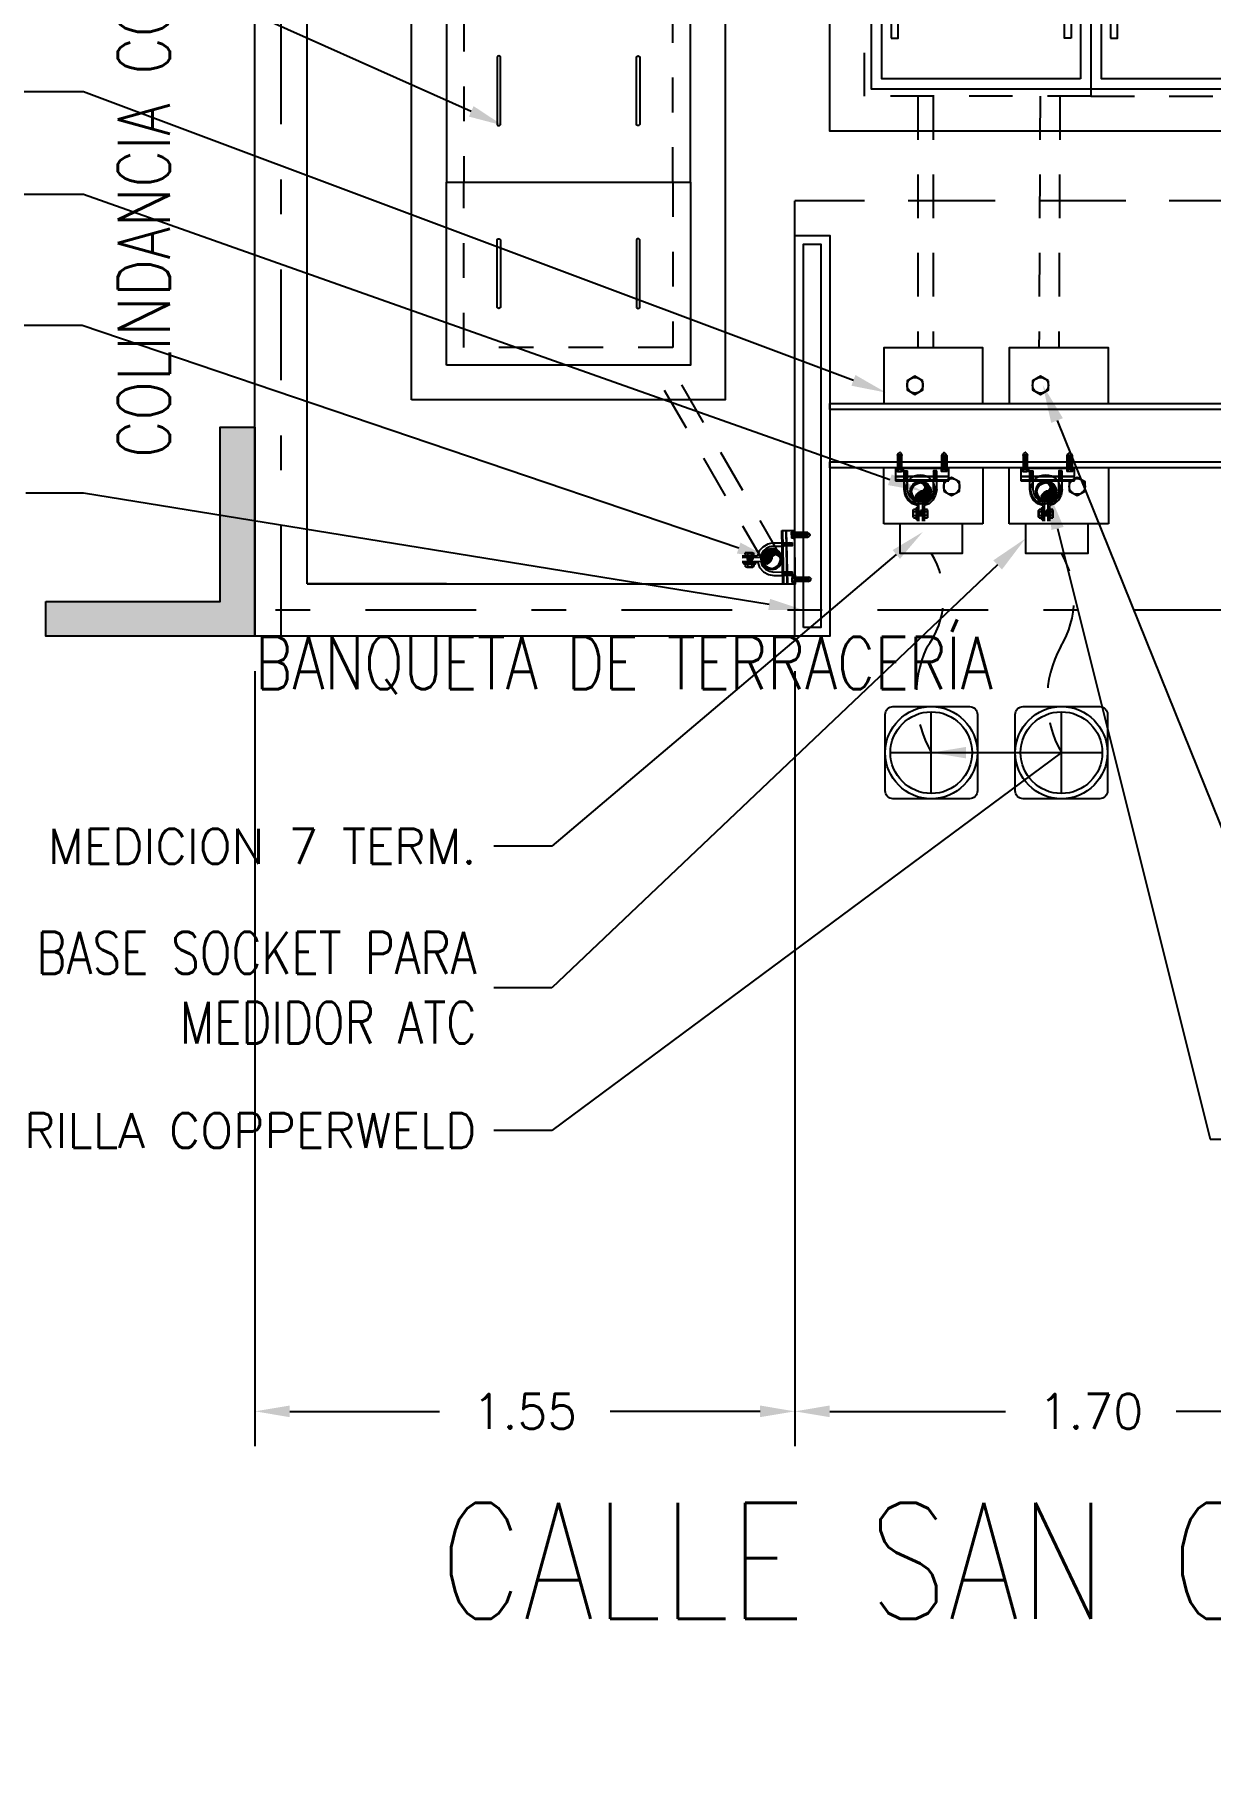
# Model space of a CAD drawing. Header units: millimetres. Extents: x 0 to 257, y -23 to 320.
# Drawn here: x 64.245 to 67.621, y -19.93 to -14.97 of the extents above; entities that cross this region are included whole.
import ezdxf
from ezdxf import colors
from ezdxf.entities.mleader import LeaderData, LeaderLine
from ezdxf.math import Vec2, Vec3

# ---------------------------------------------------------------- set-up
doc = ezdxf.new("R2010")
doc.units = ezdxf.units.MM
doc.header["$LTSCALE"] = 0.1
doc.header["$PDMODE"] = 2
for name, pattern in [('DASHDOT', [25.4, 12.7, -6.35, 0, -6.35]), ('DASHED2', [0.375, 0.25, -0.125]), ('OCULTA1', [0.15, 0.1, -0.05])]:
    doc.linetypes.add(name, pattern=pattern)
doc.layers.get('Defpoints').update_dxf_attribs({"color": 6})
for name, color, linetype in [('1', 1, 'Continuous'), ('5', 5, 'Continuous'), ('8', 8, 'Continuous'), ('9', 96, 'Continuous')]:
    doc.layers.add(name, color=color, linetype=linetype)
doc.styles.add('Romans', font='romans.shx', dxfattribs={"width": 0.8})
doc.styles.add('TEXTOS', font='romans.shx')
doc.dimstyles.new('Cota m', dxfattribs={"dimtxt": 0.2, "dimasz": 0.2, "dimexe": 0.1, "dimexo": 0.1, "dimgap": 0.1, "dimtad": 0, "dimzin": 0, "dimdsep": 46, "dimtxsty": 'TEXTOS', "dimcen": 0.2, "dimclrd": 256, "dimclre": 256, "dimclrt": 256, "dimazin": 0, "dimtfac": 1, "dimtix": 1, "dimtofl": 0, "dimtmove": 0, "dimatfit": 3, "dimfxl": 1, "dimtolj": 1, "dimtzin": 0, "dimlwd": -1, "dimlwe": -1, "dimarcsym": 0})

# ---------------------------------------------------------------- blocks, each defined once
blk = doc.blocks.new('A$C340204DE')
at = {"lineweight": -3}
for points in [[(0.0602, 0.1473), (0.0634, 0.1141), (0.0602, 0.1141)], [(0.0602, 0.1473), (0.0634, 0.1473), (0.0634, 0.1141)], [(0.0459, 0.0792), (0.0459, 0.076), (0.0428, 0.076)], [(0.0428, 0.076), (0.0459, 0.0745), (0.0428, 0.0745)], [(0.0428, 0.076), (0.0459, 0.076), (0.0459, 0.0745)], [(0.0428, 0.0745), (0.0459, 0.0697), (0.0428, 0.0697)], [(0.0428, 0.0745), (0.0459, 0.0745), (0.0459, 0.0697)], [(0.0428, 0.0697), (0.0459, 0.065), (0.0428, 0.065)], [(0.0428, 0.0697), (0.0459, 0.0697), (0.0459, 0.065)], [(0.0428, 0.065), (0.0459, 0.0602), (0.0428, 0.0602)], [(0.0428, 0.065), (0.0459, 0.065), (0.0459, 0.0602)], [(0.0428, 0.0602), (0.0459, 0.0586), (0.0428, 0.0586)], [(0.0428, 0.0602), (0.0459, 0.0602), (0.0459, 0.0586)], [(0.0428, 0.0586), (0.0475, 0.0554), (0.0459, 0.0554)], [(0.0428, 0.0586), (0.0459, 0.0586), (0.0475, 0.0554)], [(0.0475, 0.084), (0.0491, 0.0824), (0.0459, 0.0824)], [(0.0459, 0.0824), (0.0475, 0.0792), (0.0459, 0.0792)], [(0.0459, 0.0824), (0.0491, 0.0824), (0.0475, 0.0792)], [(0.0459, 0.0792), (0.0475, 0.0792), (0.0459, 0.076)], [(0.0459, 0.0554), (0.0491, 0.0539), (0.0459, 0.0539)], [(0.0459, 0.0554), (0.0475, 0.0554), (0.0491, 0.0539)], [(0.0459, 0.0539), (0.0507, 0.0507), (0.0475, 0.0507)], [(0.0459, 0.0539), (0.0491, 0.0539), (0.0507, 0.0507)], [(0.0491, 0.0855), (0.0507, 0.084), (0.0475, 0.084)], [(0.0475, 0.084), (0.0507, 0.084), (0.0491, 0.0824)], [(0.0475, 0.0507), (0.0523, 0.0491), (0.0491, 0.0491)], [(0.0475, 0.0507), (0.0507, 0.0507), (0.0523, 0.0491)], [(0.0507, 0.0871), (0.0523, 0.0855), (0.0491, 0.0855)], [(0.0491, 0.0855), (0.0523, 0.0855), (0.0507, 0.084)], [(0.0523, 0.0903), (0.0539, 0.0871), (0.0507, 0.0871)], [(0.0507, 0.0871), (0.0539, 0.0871), (0.0523, 0.0855)], [(0.0523, 0.0903), (0.0586, 0.0903), (0.0539, 0.0871)], [(0.057, 0.0935), (0.0586, 0.0903), (0.0539, 0.0903)], [(0.0586, 0.095), (0.0665, 0.0935), (0.057, 0.0935)], [(0.057, 0.0935), (0.0634, 0.0935), (0.0586, 0.0903)], [(0.0586, 0.095), (0.0681, 0.095), (0.0665, 0.0935)], [(0.0665, 0.0966), (0.0824, 0.095), (0.0634, 0.095)], [(0.0681, 0.0982), (0.0792, 0.0966), (0.0665, 0.0966)], [(0.0665, 0.0966), (0.0792, 0.0966), (0.0824, 0.095)], [(0.0681, 0.0982), (0.076, 0.0982), (0.0792, 0.0966)], [(0.0792, 0.095), (0.0903, 0.0919), (0.0824, 0.0919)], [(0.0792, 0.095), (0.0871, 0.095), (0.0903, 0.0919)], [(0.084, 0.0919), (0.0919, 0.0903), (0.0871, 0.0903)], [(0.084, 0.0919), (0.0903, 0.0919), (0.0919, 0.0903)], [(0.0871, 0.0903), (0.095, 0.0887), (0.0903, 0.0887)], [(0.0871, 0.0903), (0.0919, 0.0903), (0.095, 0.0887)], [(0.0903, 0.0887), (0.095, 0.0855), (0.0919, 0.0855)], [(0.0903, 0.0887), (0.095, 0.0887), (0.095, 0.0855)], [(0.0919, 0.0855), (0.0982, 0.084), (0.0935, 0.084)], [(0.0919, 0.0855), (0.095, 0.0855), (0.0982, 0.084)], [(0.0935, 0.0507), (0.095, 0.0491), (0.0919, 0.0491)], [(0.0935, 0.084), (0.0998, 0.0824), (0.095, 0.0824)], [(0.0935, 0.084), (0.0982, 0.084), (0.0998, 0.0824)], [(0.095, 0.0539), (0.0982, 0.0507), (0.0935, 0.0507)], [(0.0935, 0.0507), (0.0982, 0.0507), (0.095, 0.0491)], [(0.095, 0.0824), (0.0998, 0.0776), (0.0966, 0.0776)], [(0.095, 0.0824), (0.0998, 0.0824), (0.0998, 0.0776)], [(0.0966, 0.057), (0.0998, 0.0539), (0.095, 0.0539)], [(0.095, 0.0539), (0.0998, 0.0539), (0.0982, 0.0507)], [(0.0966, 0.057), (0.0998, 0.057), (0.0998, 0.0539)], [(0.0982, 0.0776), (0.103, 0.0729), (0.0998, 0.0729)], [(0.0982, 0.0776), (0.0998, 0.0776), (0.103, 0.0729)], [(0.0998, 0.0618), (0.0998, 0.057), (0.0982, 0.057)], [(0.0998, 0.0729), (0.103, 0.0665), (0.0998, 0.0665)], [(0.0998, 0.0729), (0.103, 0.0729), (0.103, 0.0665)], [(0.0998, 0.0665), (0.103, 0.0618), (0.0998, 0.0618)], [(0.0998, 0.0665), (0.103, 0.0665), (0.103, 0.0618)], [(0.0998, 0.0618), (0.103, 0.0618), (0.0998, 0.057)], [(0, 0.0016), (0.0253, 0), (0, 0)], [(0, 0.0016), (0.0253, 0.0016), (0.0253, 0)], [(0.0491, 0.0491), (0.0539, 0.0459), (0.0507, 0.0459)], [(0.0491, 0.0491), (0.0523, 0.0491), (0.0539, 0.0459)], [(0.0507, 0.0459), (0.0586, 0.0444), (0.0523, 0.0444)], [(0.0507, 0.0459), (0.0539, 0.0459), (0.0586, 0.0444)], [(0.0539, 0.0444), (0.0634, 0.0412), (0.057, 0.0412)], [(0.0539, 0.0444), (0.0586, 0.0444), (0.0634, 0.0412)], [(0.0586, 0.0412), (0.0855, 0.0396), (0.0602, 0.0396)], [(0.0586, 0.0412), (0.0855, 0.0412), (0.0855, 0.0396)], [(0.0602, 0.0396), (0.0824, 0.038), (0.0634, 0.038)], [(0.0602, 0.0396), (0.0855, 0.0396), (0.0824, 0.038)], [(0.0824, 0.0428), (0.0871, 0.0412), (0.0792, 0.0412)], [(0.0824, 0.0428), (0.0903, 0.0428), (0.0871, 0.0412)], [(0.0871, 0.0459), (0.0903, 0.0428), (0.084, 0.0428)], [(0.0871, 0.0459), (0.0919, 0.0459), (0.0903, 0.0428)], [(0.0919, 0.0491), (0.095, 0.0459), (0.0903, 0.0459)], [(0.0919, 0.0491), (0.095, 0.0491), (0.095, 0.0459)], [(0.1267, 0.0016), (0.1537, 0), (0.1267, 0)], [(0.1267, 0.0016), (0.1537, 0.0016), (0.1537, 0)]]:
    blk.add_hatch(color=256, dxfattribs=at).paths.add_polyline_path(points)
for points in [[(0.0634, 0.1077), (0.0634, 0.1521)], [(0.0665, 0.0982), (0.0665, 0.1521)], [(0.1093, 0.0618), (0.1077, 0.0729), (0.103, 0.0824), (0.0966, 0.0903), (0.0871, 0.0966), (0.0776, 0.0982), (0.0776, 0.1521)], [(0.0824, 0.1077), (0.0824, 0.1521)], [(0.0634, 0.1077), (0.0491, 0.103), (0.0364, 0.0919), (0.0285, 0.0776), (0.0253, 0.0618)], [(0.0523, 0.1426), (0.0507, 0.1394), (0.0523, 0.1362)], [(0.0507, 0.1394), (0.0507, 0.122)], [(0.0602, 0.1251), (0.0523, 0.1251), (0.0507, 0.122), (0.0523, 0.1188)], [(0.0523, 0.1426), (0.0602, 0.1426)], [(0.0523, 0.1362), (0.0602, 0.1362)], [(0.0523, 0.1362), (0.0523, 0.1251)], [(0.0602, 0.1188), (0.0523, 0.1188)], [(0.0634, 0.1141), (0.0634, 0.1473), (0.0602, 0.1473), (0.0602, 0.1141), (0.0634, 0.1141)], [(0.0602, 0.1426), (0.0602, 0.1188)], [(0.0665, 0.1362), (0.0776, 0.1362)], [(0.0665, 0.1315), (0.0713, 0.1362)], [(0.0665, 0.1299), (0.0745, 0.1362)], [(0.0665, 0.1267), (0.0776, 0.1362)], [(0.0665, 0.1236), (0.0776, 0.1347)], [(0.0665, 0.1236), (0.0665, 0.1251)], [(0.0665, 0.1236), (0.0776, 0.1236)], [(0.0713, 0.1331), (0.0713, 0.1347)], [(0.0713, 0.1236), (0.0776, 0.1315)], [(0.0729, 0.1236), (0.0776, 0.1283)], [(0.0745, 0.1188), (0.0745, 0.1204)], [(0.0824, 0.1141), (0.0824, 0.1473), (0.0824, 0.1473), (0.0824, 0.1141), (0.0824, 0.1141)], [(0.1188, 0.0618), (0.1156, 0.0776), (0.1077, 0.0919), (0.0966, 0.103), (0.0824, 0.1077)], [(0.084, 0.1188), (0.084, 0.1426), (0.0919, 0.1426)], [(0.0919, 0.1251), (0.0919, 0.1362), (0.084, 0.1362)], [(0.0919, 0.1251), (0.084, 0.1251)], [(0.0919, 0.1188), (0.084, 0.1188)], [(0.0919, 0.1362), (0.0919, 0.1394), (0.0919, 0.1426)], [(0.0919, 0.1394), (0.0919, 0.122), (0.0919, 0.1188)], [(0.0919, 0.122), (0.0919, 0.1251)], [(0.0253, 0.0618), (0.0253, 0.0364)], [(0.0665, 0.0982), (0.0539, 0.095), (0.0444, 0.0855), (0.038, 0.0745), (0.0349, 0.0618)], [(0.0349, 0.0618), (0.0349, 0.0364)], [(0.103, 0.0665), (0.0998, 0.0792), (0.0935, 0.0887), (0.084, 0.095), (0.0729, 0.0982), (0.0602, 0.095), (0.0507, 0.0887), (0.0444, 0.0792), (0.0428, 0.0665), (0.0444, 0.0554), (0.0507, 0.0459), (0.0602, 0.0396), (0.0729, 0.038), (0.084, 0.0396), (0.0935, 0.0459), (0.0998, 0.0554), (0.103, 0.0665)], [(0.0998, 0.0665), (0.0982, 0.0776), (0.0919, 0.0855), (0.0824, 0.0919), (0.0729, 0.095), (0.0618, 0.0919), (0.0539, 0.0855), (0.0475, 0.0776), (0.0459, 0.0665), (0.0475, 0.057), (0.0539, 0.0491), (0.0618, 0.0412), (0.0729, 0.0412), (0.0824, 0.0412), (0.0919, 0.0491), (0.0982, 0.057), (0.0998, 0.0665)], [(0.0982, 0.0665), (0.095, 0.0776), (0.0903, 0.0855), (0.0824, 0.0903), (0.0729, 0.0935), (0.0634, 0.0903), (0.0539, 0.0855), (0.0491, 0.0776), (0.0459, 0.0665), (0.0491, 0.057), (0.0539, 0.0491), (0.0634, 0.0444), (0.0729, 0.0412), (0.0824, 0.0444), (0.0903, 0.0491), (0.095, 0.057), (0.0982, 0.0665)], [(0.0982, 0.0665), (0.095, 0.0776), (0.0903, 0.0855), (0.0824, 0.0903), (0.0729, 0.0935), (0.0634, 0.0903), (0.0539, 0.0855), (0.0491, 0.0776), (0.0459, 0.0665), (0.0491, 0.057), (0.0539, 0.0491), (0.0634, 0.0444), (0.0729, 0.0412), (0.0824, 0.0444), (0.0903, 0.0491), (0.095, 0.057), (0.0982, 0.0665)], [(0.0507, 0.084), (0.0507, 0.0855)], [(0.0729, 0.0935), (0.0665, 0.0903), (0.0618, 0.0855), (0.0586, 0.0808), (0.0618, 0.0745), (0.0665, 0.0697), (0.0729, 0.0665)], [(0.0586, 0.0792), (0.0729, 0.0935)], [(0.0602, 0.0776), (0.0745, 0.0935)], [(0.0602, 0.0824), (0.0713, 0.0935)], [(0.0602, 0.0745), (0.0792, 0.0919)], [(0.0602, 0.076), (0.076, 0.0919)], [(0.0602, 0.084), (0.0681, 0.0919)], [(0.0618, 0.0745), (0.0792, 0.0919)], [(0.0634, 0.0697), (0.084, 0.0903)], [(0.0634, 0.0713), (0.0824, 0.0903)], [(0.0634, 0.0729), (0.0808, 0.0903)], [(0.065, 0.0697), (0.0855, 0.0903)], [(0.0665, 0.0697), (0.0871, 0.0887)], [(0.0681, 0.0681), (0.0871, 0.0871)], [(0.0697, 0.0681), (0.0887, 0.0855)], [(0.0713, 0.0665), (0.0903, 0.0855)], [(0.0729, 0.0665), (0.0919, 0.0855)], [(0.0729, 0.0412), (0.0792, 0.0444), (0.0824, 0.0491), (0.0855, 0.0539), (0.0824, 0.0618), (0.0792, 0.0665), (0.0729, 0.0665)], [(0.0745, 0.0665), (0.0919, 0.084)], [(0.076, 0.0665), (0.0919, 0.0824)], [(0.0792, 0.0665), (0.0935, 0.0824)], [(0.0792, 0.0665), (0.095, 0.0808)], [(0.0792, 0.0428), (0.0966, 0.0618)], [(0.0808, 0.065), (0.095, 0.0792)], [(0.0824, 0.0634), (0.095, 0.0776)], [(0.0824, 0.0618), (0.095, 0.076)], [(0.0824, 0.0618), (0.0966, 0.0745)], [(0.0824, 0.0444), (0.095, 0.057)], [(0.084, 0.0602), (0.0966, 0.0745)], [(0.084, 0.0586), (0.0982, 0.0713)], [(0.084, 0.0507), (0.0982, 0.0634)], [(0.0855, 0.057), (0.0982, 0.0697)], [(0.0855, 0.0554), (0.0982, 0.0681)], [(0.0855, 0.0539), (0.0982, 0.0665)], [(0.0855, 0.0459), (0.095, 0.0539)], [(0.0871, 0.0903), (0.0871, 0.0919)], [(0.095, 0.0871), (0.095, 0.0887)], [(0.095, 0.084), (0.095, 0.0855)], [(0.1093, 0.0618), (0.1093, 0.0364)], [(0.1188, 0.0618), (0.1188, 0.0364)], [(0, 0.0364), (0.1537, 0.0364)], [(0, 0), (0, 0.0364)], [(0.1537, 0.0349), (0, 0.0349)], [(0.1537, 0.0253), (0, 0.0253)], [(0.1537, 0.0238), (0, 0.0238)], [(0.0253, 0), (0.0253, 0.0016), (0, 0.0016), (0, 0), (0.0253, 0)], [(0, 0), (0.1537, 0)], [(0.0063, 0.0095), (0.0032, 0.0095), (0.0032, 0.0032)], [(0.0222, 0.0032), (0.0032, 0.0032)], [(0.019, 0.0095), (0.0063, 0.0095), (0.0079, 0.0095)], [(0.0063, -0.0364), (0.0063, 0), (0.0079, 0)], [(0.0079, 0.0095), (0.0174, 0.0095), (0.0174, 0.0032)], [(0.0079, 0.0095), (0.0079, 0.0032)], [(0.0079, 0), (0.0079, -0.0333), (0.0095, -0.0364), (0.0127, -0.038), (0.0158, -0.0364), (0.0174, -0.0333), (0.0174, 0)], [(0.0079, 0), (0.0174, -0.0095)], [(0.0095, 0), (0.0174, -0.0079)], [(0.0127, 0), (0.0174, -0.0032)], [(0.0143, 0), (0.0174, -0.0016)], [(0.0222, 0.0095), (0.019, 0.0095), (0.0174, 0.0095)], [(0.0174, 0), (0.019, 0), (0.019, -0.0364)], [(0.0222, 0.0032), (0.0222, 0.0095)], [(0.0253, 0.0364), (0.0253, 0.0079), (0.0349, 0.0079)], [(0.0253, 0.0333), (0.0349, 0.0253)], [(0.0349, 0.0333), (0.0253, 0.0333)], [(0.0253, 0.0317), (0.0333, 0.0253)], [(0.0253, 0.0285), (0.0301, 0.0253)], [(0.0253, 0.0269), (0.0285, 0.0253)], [(0.0253, 0.0222), (0.0349, 0.0127)], [(0.0253, 0.0206), (0.0349, 0.0111)], [(0.0253, 0.0174), (0.0349, 0.0095)], [(0.0253, 0.0158), (0.0349, 0.0079)], [(0.0253, 0.0127), (0.0317, 0.0079)], [(0.0253, 0.0127), (0.0301, 0.0079)], [(0.0253, 0.0095), (0.0269, 0.0079)], [(0.0269, 0.0238), (0.0349, 0.0143)], [(0.0285, 0.0333), (0.0349, 0.0253)], [(0.0301, 0.0333), (0.0349, 0.0285)], [(0.0301, 0.0238), (0.0349, 0.019)], [(0.0301, 0.0238), (0.0349, 0.0174)], [(0.0317, 0.0333), (0.0349, 0.0301)], [(0.0333, 0.0238), (0.0349, 0.0206)], [(0.0349, 0.0364), (0.0349, 0.0079)], [(0.0349, 0.0238), (0.0349, 0.0253)], [(0.0745, 0.0412), (0.0745, 0.0428)], [(0.076, 0.0412), (0.076, 0.0428)], [(0.1188, 0.0079), (0.1093, 0.0079), (0.1093, 0.0364)], [(0.1093, 0.0333), (0.1188, 0.0253)], [(0.1188, 0.0333), (0.1093, 0.0333)], [(0.1093, 0.0317), (0.1156, 0.0253)], [(0.1093, 0.0285), (0.1141, 0.0253)], [(0.1093, 0.0269), (0.1109, 0.0253)], [(0.1093, 0.0238), (0.1188, 0.0127)], [(0.1093, 0.0206), (0.1188, 0.0111)], [(0.1093, 0.019), (0.1188, 0.0095)], [(0.1093, 0.0174), (0.1172, 0.0079)], [(0.1093, 0.0143), (0.1156, 0.0079)], [(0.1093, 0.0127), (0.1141, 0.0079)], [(0.1093, 0.0095), (0.1109, 0.0079)], [(0.1093, 0.0079), (0.1093, 0.0095)], [(0.1109, 0.0333), (0.1188, 0.0253)], [(0.1109, 0.0238), (0.1188, 0.0158)], [(0.1125, 0.0238), (0.1188, 0.0174)], [(0.1141, 0.0333), (0.1188, 0.0285)], [(0.1156, 0.0333), (0.1188, 0.0301)], [(0.1156, 0.0238), (0.1188, 0.0206)], [(0.1172, 0.0238), (0.1188, 0.0222)], [(0.1188, 0.0364), (0.1188, 0.0079)], [(0.1537, 0), (0.1537, 0.0016), (0.1267, 0.0016), (0.1267, 0), (0.1537, 0)], [(0.1442, 0.0095), (0.1362, 0.0095), (0.1331, 0.0095), (0.1315, 0.0095)], [(0.1315, 0.0032), (0.1315, 0.0095)], [(0.1489, 0.0032), (0.1315, 0.0032)], [(0.1473, 0.0095), (0.1331, 0.0095)], [(0.1362, 0), (0.1331, 0), (0.1331, -0.0364), (0.1362, -0.0412), (0.1394, -0.0444), (0.1442, -0.0412), (0.1473, -0.0364), (0.1473, 0), (0.1442, 0)], [(0.1362, 0.0095), (0.1362, 0.0032)], [(0.1362, -0.0333), (0.1362, 0)], [(0.1362, 0), (0.1442, -0.0079)], [(0.1394, 0), (0.1442, -0.0048)], [(0.1426, 0), (0.1442, -0.0016)], [(0.1489, 0.0095), (0.1473, 0.0095), (0.1442, 0.0095)], [(0.1442, 0.0095), (0.1442, 0.0032)], [(0.1442, 0), (0.1442, 0.0016)], [(0.1442, 0), (0.1442, -0.0333)], [(0.1489, 0.0032), (0.1489, 0.0095)], [(0.1537, 0.0364), (0.1537, 0)], [(0.0063, -0.0364), (0.0079, -0.0412), (0.0127, -0.0444)], [(0.0079, -0.0032), (0.0174, -0.0127)], [(0.0079, -0.0063), (0.0174, -0.0158)], [(0.0079, -0.0095), (0.0174, -0.019)], [(0.0079, -0.0111), (0.0174, -0.0206)], [(0.0079, -0.0158), (0.0174, -0.0238)], [(0.0079, -0.0174), (0.0174, -0.0253)], [(0.0079, -0.0206), (0.0174, -0.0301)], [(0.0079, -0.0238), (0.0174, -0.0317)], [(0.0079, -0.0269), (0.0174, -0.0349)], [(0.0079, -0.0285), (0.0158, -0.0364)], [(0.0079, -0.0317), (0.0143, -0.038)], [(0.0079, -0.0349), (0.0127, -0.038)], [(0.0143, -0.0444), (0.0127, -0.0444)], [(0.0143, -0.0444), (0.0174, -0.0412), (0.019, -0.0364)], [(0.1362, -0.0016), (0.1442, -0.0111)], [(0.1362, -0.0032), (0.1442, -0.0127)], [(0.1362, -0.0079), (0.1442, -0.0158)], [(0.1362, -0.0095), (0.1442, -0.019)], [(0.1362, -0.0127), (0.1442, -0.0222)], [(0.1362, -0.0158), (0.1442, -0.0238)], [(0.1362, -0.019), (0.1442, -0.0285)], [(0.1362, -0.0206), (0.1442, -0.0301)], [(0.1362, -0.0238), (0.1442, -0.0333)], [(0.1362, -0.0269), (0.1442, -0.0349)], [(0.1362, -0.0301), (0.1426, -0.0364)], [(0.1362, -0.0317), (0.141, -0.038)], [(0.1362, -0.0333), (0.1362, -0.0364), (0.1394, -0.038)], [(0.1394, -0.038), (0.1442, -0.0364), (0.1442, -0.0333)]]:
    blk.add_lwpolyline(points, dxfattribs=at)
blk = doc.blocks.new('A$C4E933145')
for points in [[(0, 0), (0, 1.15), (0.1, 1.15), (0.1, 0)], [(1.7, 0), (1.7, 1.15), (1.6, 1.15), (1.6, 0)], [(0.025, 0.025), (0.025, 1.125), (0.075, 1.125), (0.075, 0.025)], [(1.675, 0.025), (1.675, 1.125), (1.625, 1.125), (1.625, 0.025)], [(1.6, 0.6504), (0.1, 0.6504), (0.1, 0.6679), (1.6, 0.6679)], [(1.6, 0.4829), (0.1, 0.4829), (0.1, 0.5004), (1.6, 0.5004)]]:
    blk.add_lwpolyline(points, close=True)
blk = doc.blocks.new('A$C38E61F51')
at = {"color": 8}
blk.add_line((0, 0.23), (0, -0.23), dxfattribs=at)
at = {"color": 8, "ltscale": 0.1}
blk.add_lwpolyline([(-0.75, 0.35), (0.75, 0.35), (0.75, -0.35), (-0.75, -0.35)], close=True, dxfattribs=at)
at = {"color": 8, "linetype": 'DASHED2', "ltscale": 5}
for points in [[(-0.65, 0.25), (0, 0.25), (0, -0.25), (-0.65, -0.25)], [(0.65, 0.25), (0, 0.25), (0, -0.25), (0.65, -0.25)]]:
    blk.add_lwpolyline(points, close=True, dxfattribs=at)
at = {"color": 8}
for points in [[(-0.63, 0.23), (0.63, 0.23), (0.63, -0.23), (-0.63, -0.23)], [(-0.03, -0.2), (-0.6, -0.2), (-0.6, 0.2), (-0.03, 0.2)], [(0.03, 0.2), (0.6, 0.2), (0.6, -0.2), (0.03, -0.2)], [(-0.5736, -0.0835), (-0.5538, -0.0835), (-0.5538, 0.0835), (-0.5736, 0.0835)], [(-0.0564, -0.0835), (-0.0762, -0.0835), (-0.0762, 0.0835), (-0.0564, 0.0835)], [(0.0564, -0.0835), (0.0762, -0.0835), (0.0762, 0.0835), (0.0564, 0.0835)], [(0.5736, -0.0835), (0.5538, -0.0835), (0.5538, 0.0835), (0.5736, 0.0835)]]:
    blk.add_lwpolyline(points, close=True, dxfattribs=at)
blk = doc.blocks.new('REGISTOS')
for points in [[(-0.625, 0.45), (0.625, 0.45), (0.625, -0.45), (-0.625, -0.45)], [(-0.525, 0.35), (0, 0.35), (0, -0.35), (-0.525, -0.35)], [(0.525, 0.35), (0, 0.35), (0, -0.35), (0.525, -0.35)]]:
    blk.add_lwpolyline(points, close=True)
at = {"linetype": 'OCULTA1', "ltscale": 10}
for points in [[(-0.475, 0.3), (0, 0.3), (0, -0.3), (-0.475, -0.3)], [(0.475, 0.3), (0, 0.3), (0, -0.3), (0.475, -0.3)]]:
    blk.add_lwpolyline(points, close=True, dxfattribs=at)
for points in [[(-0.3575, 0.205), (-0.1675, 0.205, -0.414214), (-0.1625, 0.2), (-0.1625, 0.2, -0.414214), (-0.1675, 0.195), (-0.3575, 0.195, -0.414214), (-0.3625, 0.2), (-0.3625, 0.2, -0.414214)], [(0.3575, 0.205), (0.1675, 0.205, 0.414214), (0.1625, 0.2), (0.1625, 0.2, 0.414214), (0.1675, 0.195), (0.3575, 0.195, 0.414214), (0.3625, 0.2), (0.3625, 0.2, 0.414214)], [(-0.3575, -0.205), (-0.1675, -0.205, 0.414214), (-0.1625, -0.2), (-0.1625, -0.2, 0.414214), (-0.1675, -0.195), (-0.3575, -0.195, 0.414214), (-0.3625, -0.2), (-0.3625, -0.2, 0.414214)], [(0.3575, -0.205), (0.1675, -0.205, -0.414214), (0.1625, -0.2), (0.1625, -0.2, -0.414214), (0.1675, -0.195), (0.3575, -0.195, -0.414214), (0.3625, -0.2), (0.3625, -0.2, -0.414214)]]:
    blk.add_lwpolyline(points, format="xyb", close=True)
blk = doc.blocks.new('VCW')
for p, q in [((0, -0.1173), (0, 0.1173)), ((0.1173, 0), (-0.1173, 0))]:
    blk.add_line(p, q)
blk.add_lwpolyline([(0.11, -0.1323), (-0.11, -0.1323, -0.414214), (-0.1323, -0.11), (-0.1323, 0.11, -0.414214), (-0.11, 0.1323), (0.11, 0.1323, -0.414214), (0.1323, 0.11), (0.1323, -0.11, -0.414214)], format="xyb", close=True)
for radius in [0.1323, 0.1173]:
    blk.add_circle((0, 0), radius)
blk = doc.blocks.new('*D142')
at = {"layer": '8', "ltscale": 0.1, "transparency": 16777216}
for p, q in [((64.8775, -16.7972), (64.8775, -19.0225)), ((66.4275, -16.7972), (66.4275, -19.0225)), ((64.9775, -18.9225), (65.4072, -18.9225)), ((66.3275, -18.9225), (65.8977, -18.9225))]:
    blk.add_line(p, q, dxfattribs=at)
for points in [[(64.9775, -18.9058), (64.9775, -18.9392), (64.8775, -18.9225)], [(66.3275, -18.9058), (66.3275, -18.9392), (66.4275, -18.9225)]]:
    blk.add_solid(points, dxfattribs=at)
at = {"layer": 'Defpoints', "color": 0, "ltscale": 0.1, "transparency": 16777216}
for p in [(64.8775, -16.6972), (66.4275, -16.6972), (66.4275, -18.9225)]:
    blk.add_point(p, dxfattribs=at)
at = {"layer": '8', "ltscale": 0.1, "transparency": 16777216, "insert": (65.6525, -18.9225), "char_height": 0.1, "attachment_point": 5, "style": 'TEXTOS'}
blk.add_mtext('\\A1;1.55', dxfattribs=at)
blk = doc.blocks.new('*D143')
at = {"layer": '8', "ltscale": 0.1, "transparency": 16777216}
for p, q in [((66.4275, -16.7972), (66.4275, -19.0225)), ((68.1275, -16.7972), (68.1275, -19.0225)), ((66.5275, -18.9225), (67.0322, -18.9225)), ((68.0275, -18.9225), (67.5227, -18.9225))]:
    blk.add_line(p, q, dxfattribs=at)
for points in [[(66.5275, -18.9058), (66.5275, -18.9392), (66.4275, -18.9225)], [(68.0275, -18.9058), (68.0275, -18.9392), (68.1275, -18.9225)]]:
    blk.add_solid(points, dxfattribs=at)
at = {"layer": 'Defpoints', "color": 0, "ltscale": 0.1, "transparency": 16777216}
for p in [(66.4275, -16.6972), (68.1275, -16.6972), (68.1275, -18.9225)]:
    blk.add_point(p, dxfattribs=at)
at = {"layer": '8', "ltscale": 0.1, "transparency": 16777216, "insert": (67.2775, -18.9225), "char_height": 0.1, "attachment_point": 5, "style": 'TEXTOS'}
blk.add_mtext('\\A1;1.70', dxfattribs=at)

msp = doc.modelspace()

# ---------------------------------------------------------------- hatches: boundary and pattern name
at = {"layer": '8'}
h = msp.add_hatch(color=256, dxfattribs=at)
h.dxf.hatch_style = 1
h.paths.add_polyline_path([(64.2775, -16.5972), (64.7775, -16.5972), (64.7775, -16.0972), (64.8775, -16.0972), (64.8775, -16.6972), (64.2775, -16.6972)])

# ---------------------------------------------------------------- linework, layer by layer
at = {"linetype": 'DASHED2', "ltscale": 5}
for p, q in [((67.1314, -15.1472), (67.1283, -15.8697)), ((67.1884, -15.1472), (67.1853, -15.8697))]:
    msp.add_line(p, q, dxfattribs=at)
for p, q in [((66.6829, -16.3746), (66.6829, -16.2147)), ((66.9672, -16.2147), (66.9672, -16.3746)), ((67.0432, -16.3746), (67.0432, -16.2147)), ((67.3275, -16.2147), (67.3275, -16.3746)), ((67.3275, -16.3746), (67.0432, -16.3746))]:
    msp.add_line(p, q)
for points in [[(67.3275, -16.0296), (67.3275, -15.8697), (67.0432, -15.8697), (67.0432, -16.0296)], [(67.0896, -16.3746), (67.0896, -16.4591), (67.2694, -16.4591), (67.2694, -16.3746)]]:
    msp.add_lwpolyline(points)
for points in [[(67.1553, -15.9638), (67.1327, -15.9508), (67.1101, -15.9638), (67.1101, -15.9899), (67.1327, -16.003), (67.1553, -15.9899)], [(67.2154, -16.2805), (67.238, -16.2935), (67.2606, -16.2805), (67.2606, -16.2544), (67.238, -16.2414), (67.2154, -16.2544)]]:
    msp.add_lwpolyline(points, close=True)
msp.add_lwpolyline([(67.1928, -17.0316, -0.263165), (67.191, -16.7269, 0.275274), (67.1928, -16.4592)], format="xyb", dxfattribs=at)
for centre, radius in [((67.1327, -15.9769), 0.0226), ((67.1476, -16.2761), 0.0423)]:
    msp.add_circle(centre, radius)
at = {"layer": '1', "linetype": 'DASHED2', "ltscale": 5}
for p, q in [((66.781, -15.1472), (66.781, -15.8698)), ((66.825, -15.1472), (66.825, -15.8698))]:
    msp.add_line(p, q, dxfattribs=at)
at = {"layer": '5'}
msp.add_line((66.9672, -16.3746), (66.6829, -16.3746), dxfattribs=at)
for points in [[(66.9672, -16.0296), (66.9672, -15.8698), (66.6829, -15.8698), (66.6829, -16.0297)], [(66.7293, -16.3746), (66.7293, -16.4592), (66.9091, -16.4592), (66.9091, -16.3746)]]:
    msp.add_lwpolyline(points, dxfattribs=at)
for points in [[(66.795, -15.9638), (66.7724, -15.9508), (66.7498, -15.9638), (66.7498, -15.9899), (66.7724, -16.003), (66.795, -15.9899)], [(66.8551, -16.2805), (66.8777, -16.2935), (66.9003, -16.2805), (66.9003, -16.2544), (66.8777, -16.2414), (66.8551, -16.2544)]]:
    msp.add_lwpolyline(points, close=True, dxfattribs=at)
at = {"layer": '5', "linetype": 'DASHED2', "ltscale": 5}
msp.add_lwpolyline([(66.8192, -17.0316, -0.240363), (66.8057, -16.7307, 0.309315), (66.8192, -16.4592)], format="xyb", dxfattribs=at)
at = {"layer": '5'}
for centre, radius in [((66.7724, -15.9769), 0.0226), ((66.7873, -16.2761), 0.0423), ((66.8777, -16.2674), 0.0226), ((67.238, -16.2674), 0.0226)]:
    msp.add_circle(centre, radius, dxfattribs=at)
at = {"layer": '8', "linetype": 'DASHDOT', "ltscale": 0.25}
for p, q in [((64.9525, -16.6972), (64.9525, -5.7722)), ((75.8025, -16.6222), (64.8775, -16.6222))]:
    msp.add_line(p, q, dxfattribs=at)
at = {"layer": '8', "ltscale": 0.1}
for p, q in [((64.8775, -16.6972), (64.8775, -6.6972)), ((65.0275, -16.5472), (65.0275, -6.8472)), ((65.4275, -16.5472), (65.0275, -16.5472)), ((65.0275, -16.5472), (66.4275, -16.5472)), ((66.4275, -16.6972), (64.8775, -16.6972))]:
    msp.add_line(p, q, dxfattribs=at)
at = {"layer": '8', "linetype": 'DASHED2', "ltscale": 10}
for p in [(68.1275, -15.4472), (66.4275, -15.5472)]:
    msp.add_line(p, (66.4275, -15.4472), dxfattribs=at)
at = {"layer": '8'}
msp.add_lwpolyline([(64.2775, -16.5972), (64.7775, -16.5972), (64.7775, -16.0972), (64.8775, -16.0972), (64.8775, -16.6972), (64.2775, -16.6972)], close=True, dxfattribs=at)

# ---------------------------------------------------------------- block references
at = {"ltscale": 0.1}
msp.add_blockref('A$C38E61F51', (67.2775, -14.8972), dxfattribs=at)
at = {"xscale": -1, "rotation": 180}
msp.add_blockref('A$C340204DE', (67.0764, -16.2147), dxfattribs=at)
at = {"rotation": 270}
msp.add_blockref('VCW', (67.1928, -17.0316), dxfattribs=at)
at = {"layer": '5'}
for name, p, rotation in [('REGISTOS', (65.7775, -15.3938), 90), ('A$C340204DE', (66.4298, -16.5471), 91.18131442928026), ('VCW', (66.8192, -17.0316), 270)]:
    msp.add_blockref(name, p, dxfattribs=dict(at, rotation=rotation))
at = {"layer": '5', "xscale": -1, "rotation": 180}
msp.add_blockref('A$C340204DE', (66.7161, -16.2147), dxfattribs=at)
at = {"layer": '8', "ltscale": 0.1}
msp.add_blockref('A$C4E933145', (66.4275, -16.6972), dxfattribs=at)

# ---------------------------------------------------------------- texts
at = {"layer": '8', "insert": (64.6337, -13.6684), "char_height": 0.15, "attachment_point": 8, "rotation": 90, "style": 'Romans'}
msp.add_mtext('COLINDANCIA CON PREDIO DEL ARRENDADOR TERRENO BALDIO ', dxfattribs=at)
at = {"layer": '8', "style": 'Romans'}
for s, insert, char_height, attachment_point in [('BANQUETA DE TERRACERÍA', (64.8775, -16.7816), 0.15, 4), ('CALLE SAN CARLOS DE TERRACERIA ', (65.407, -19.1853), 0.332701, 1)]:
    msp.add_mtext(s, dxfattribs=dict(at, insert=insert, char_height=char_height, attachment_point=attachment_point))

# ---------------------------------------------------------------- leaders
ml = msp.add_multileader_mtext('Standard')
ml.set_content('CENTRO DE CARGAS NQ2 MCA. SQUARE D \\PPARA CONTROLADOR DE LUCES ATC', color=256, style='Romans')
ml.set_leader_properties()
ml.build(insert=Vec2(0, 0))
ml.multileader.update_dxf_attribs({"text_left_attachment_type": 2, "text_right_attachment_type": 2, "dogleg_length": 0.2, "arrow_head_size": 0.11})
ctx = ml.context
ctx.base_point, ctx.char_height, ctx.arrow_head_size, ctx.landing_gap_size, ctx.plane_origin = Vec3(67.9772, -17.5576), 0.12, 0.11, 0.05, Vec3(80.243, -11.5113)
ctx.left_attachment, ctx.right_attachment = 2, 2
notes = []
notes.append((ctx, [(1, (1, 1, 0), (67.7772, -17.5576), (1, 0), 0.2, [(0, [(67.1391, -15.9762)], 0, [])])]))
ctx.mtext.insert, ctx.mtext.flow_direction = Vec3(68.0272, -17.3976), 5
ml = msp.add_multileader_mtext('Standard')
ml.set_content('MUFA DE %%C 1 1/4" PARA \\PACOMETIDA ELECTRICA DE ATC ', color=256, style='Romans')
ml.set_leader_properties()
ml.build(insert=Vec2(0, 0))
ml.multileader.update_dxf_attribs({"text_left_attachment_type": 2, "text_right_attachment_type": 2, "dogleg_length": 0.2, "arrow_head_size": 0.11})
ctx = ml.context
ctx.base_point, ctx.char_height, ctx.arrow_head_size, ctx.landing_gap_size, ctx.plane_origin = Vec3(67.8202, -18.1408), 0.12, 0.11, 0.05, Vec3(81.1508, -13.8823)
ctx.left_attachment, ctx.right_attachment = 2, 2
notes.append((ctx, [(1, (1, 1, 0), (67.6202, -18.1408), (1, 0), 0.2, [(0, [(67.1549, -16.2813)], 0, [])])]))
ctx.mtext.insert, ctx.mtext.flow_direction = Vec3(67.8702, -17.9693), 5
ml = msp.add_multileader_mtext('Standard')
ml.set_content('BASE SOCKET PARA \\PMEDIDOR ATC', color=256, style='Romans')
ml.set_leader_properties()
ml.build(insert=Vec2(0, 0))
ml.multileader.update_dxf_attribs({"text_left_attachment_type": 2, "text_right_attachment_type": 2, "dogleg_length": 0.2, "arrow_head_size": 0.11})
ctx = ml.context
ctx.base_point, ctx.char_height, ctx.arrow_head_size, ctx.landing_gap_size, ctx.plane_origin = Vec3(64.0372, -17.7064), 0.12, 0.11, 0.05, Vec3(60.7332, -14.592)
ctx.left_attachment, ctx.right_attachment, ctx.text_align_type = 2, 2, 2
notes.append((ctx, [(1, (1, 1, 0), (65.7297, -17.7064), (-1, 0), 0.1662, [(0, [(67.0896, -16.4169)], 0, [])])]))
ctx.mtext.insert, ctx.mtext.width, ctx.mtext.defined_height, ctx.mtext.alignment, ctx.mtext.flow_direction = Vec3(65.5135, -17.5464), 1.110223024625157e-16, 0.1736, 3, 5
at = {"layer": '5', "ltscale": 0.1}
ml = msp.add_multileader_mtext('Standard', dxfattribs=at)
ml.set_content('\\A1;REGISTRO PARA FIBRA ÓPTICA AT&T 90X60X90CM (MEDIDA INTERIOR)', color=256, style='TEXTOS')
ml.set_leader_properties()
ml.build(insert=Vec2(0, 0))
ml.multileader.update_dxf_attribs({"dogleg_length": 0.2, "arrow_head_size": 0.1})
ctx = ml.context
ctx.base_point, ctx.char_height, ctx.arrow_head_size, ctx.landing_gap_size, ctx.plane_origin = Vec3(61.3353, -14.6882), 0.1, 0.1, 0.05, Vec3(67.636, -16.8009)
ctx.text_align_type = 2
notes.append((ctx, [(1, (1, 1, 0), (64.3734, -14.6882), (-1, 0), 0.2143, [(0, [(65.5899, -15.2314)], 0, [])])]))
ctx.mtext.insert, ctx.mtext.width, ctx.mtext.alignment, ctx.mtext.line_spacing_factor, ctx.mtext.flow_direction = Vec3(64.1091, -14.6216), 3.029571, 3, 0.9, 5
ml = msp.add_multileader_mtext('Standard', dxfattribs=at)
ml.set_content('\\A1;INTERRUPTOR DE CUCHILLAS \\P3X100 AT&T', color=256, style='TEXTOS')
ml.set_leader_properties()
ml.build(insert=Vec2(0, 0))
ml.multileader.update_dxf_attribs({"dogleg_length": 0.2, "arrow_head_size": 0.1})
ctx = ml.context
ctx.base_point, ctx.char_height, ctx.arrow_head_size, ctx.landing_gap_size, ctx.plane_origin = Vec3(61.9287, -15.135), 0.1, 0.1, 0.05, Vec3(65.1155, -18.2138)
ctx.text_align_type = 2
notes.append((ctx, [(0, (1, 1, 0), (64.3858, -15.135), (-1, 0), 0.2143, [(0, [(66.6893, -15.9979)], 0, [])])]))
ctx.mtext.insert, ctx.mtext.alignment, ctx.mtext.line_spacing_factor, ctx.mtext.flow_direction = Vec3(64.1215, -15.085), 3, 0.9, 5
ml = msp.add_multileader_mtext('Standard', dxfattribs=at)
ml.set_content('MUFA DE %%C1 1/2" PARA ACOMETIDA ELECTRICA AT&T', color=256, style='TEXTOS')
ml.set_leader_properties()
ml.build(insert=Vec2(0, 0))
ml.multileader.update_dxf_attribs({"dogleg_length": 0.1, "arrow_head_size": 0.1})
ctx = ml.context
ctx.base_point, ctx.char_height, ctx.arrow_head_size, ctx.landing_gap_size, ctx.plane_origin = Vec3(61.962, -15.4291), 0.1, 0.1, 0.05, Vec3(70.9624, -6.162)
ctx.text_align_type = 2
notes.append((ctx, [(0, (1, 1, 0), (64.3858, -15.4291), (-1, 0), 0.2143, [(0, [(66.7946, -16.2814)], 0, [])])]))
ctx.mtext.insert, ctx.mtext.width, ctx.mtext.defined_height, ctx.mtext.alignment, ctx.mtext.line_spacing_factor, ctx.mtext.flow_direction = Vec3(64.1215, -15.3791), 2.449253, 0.05, 3, 0.9, 5
ml = msp.add_multileader_mtext('Standard', dxfattribs=at)
ml.set_content('\\A1;VARILLA COPPERWELD', color=256, style='TEXTOS')
ml.set_leader_properties()
ml.build(insert=Vec2(0, 0))
ml.multileader.update_dxf_attribs({"dogleg_length": 0.2, "arrow_head_size": 0.1})
ctx = ml.context
ctx.base_point, ctx.char_height, ctx.arrow_head_size, ctx.landing_gap_size, ctx.plane_origin = Vec3(63.8444, -18.1165), 0.1, 0.1, 0.05, Vec3(67.6427, -19.2373)
ctx.text_align_type = 2
notes.append((ctx, [(1, (1, 1, 0), (65.7297, -18.1165), (-1, 0), 0.1662, [(1, [(66.8192, -17.0316), (67.1928, -17.0316)], 0, [])])]))
ctx.mtext.insert, ctx.mtext.alignment, ctx.mtext.line_spacing_factor, ctx.mtext.flow_direction = Vec3(65.5135, -18.0665), 3, 0.9, 5
at = {"layer": '8'}
ml = msp.add_multileader_mtext('Standard', dxfattribs=at)
ml.set_content('\\A1;NICHO ELECTRICO ATC\\P2.50x1.70x1.15 MTS.', color=256, style='TEXTOS')
ml.set_leader_properties()
ml.build(insert=Vec2(0, 0))
ml.multileader.update_dxf_attribs({"dogleg_length": 0.2, "arrow_head_size": 0.1})
ctx = ml.context
ctx.base_point, ctx.char_height, ctx.arrow_head_size, ctx.landing_gap_size, ctx.plane_origin = Vec3(62.4577, -16.2871), 0.1, 0.1, 0.05, Vec3(70.3075, -20.9293)
ctx.text_align_type = 2
notes.append((ctx, [(1, (1, 1, 0), (64.3858, -16.2871), (-1, 0), 0.1662, [(0, [(66.4525, -16.6222)], 0, [])])]))
ctx.mtext.insert, ctx.mtext.width, ctx.mtext.alignment, ctx.mtext.line_spacing_factor, ctx.mtext.flow_direction = Vec3(64.1696, -16.2371), 3.33343, 3, 0.9, 5
at = {"layer": '9'}
ml = msp.add_multileader_mtext('Standard', dxfattribs=at)
ml.set_content('REGISTRO DE FIBRA ÓPTICA ATC 60X40X70CM \\P(MEDIDA INTERIOR)', color=256, style='TEXTOS')
ml.set_leader_properties()
ml.build(insert=Vec2(0, 0))
ml.multileader.update_dxf_attribs({"dogleg_length": 0.1, "arrow_head_size": 0.1})
ctx = ml.context
ctx.base_point, ctx.char_height, ctx.arrow_head_size, ctx.landing_gap_size, ctx.plane_origin = Vec3(61.9107, -11.2961), 0.1, 0.1, 0.05, Vec3(75.64, -17.8092)
ctx.text_align_type = 2
notes.append((ctx, [(1, (1, 1, 0), (64.3858, -11.2961), (-1, 0), 0.2942, [(0, [(68.5245, -15.2987)], 0, [])])]))
ctx.mtext.insert, ctx.mtext.width, ctx.mtext.defined_height, ctx.mtext.alignment, ctx.mtext.line_spacing_factor, ctx.mtext.flow_direction = Vec3(64.0416, -11.2295), 2.301654, 0.537, 3, 0.9, 5
for ctx, leaders in notes:
    for number, flags, end, landing, length, lines in leaders:
        leader = LeaderData()
        leader.index, (leader.has_last_leader_line, leader.has_dogleg_vector, leader.attachment_direction) = number, flags
        leader.last_leader_point, leader.dogleg_vector, leader.dogleg_length = Vec3(end), Vec3(landing), length
        for number, points, colour, breaks in lines:
            line = LeaderLine()
            line.index, line.vertices, line.color, line.breaks = number, Vec3.list(points), colors.encode_raw_color(colour), breaks
            leader.lines.append(line)
        ctx.leaders.append(leader)

# ---------------------------------------------------------------- next in the draw order: leaders
at = {"layer": '5', "ltscale": 0.1}
ml = msp.add_multileader_mtext('Standard', dxfattribs=at)
ml.set_content('\\pxt1;BASE DE MEDICION 7 TERM. ', color=256, style='TEXTOS')
ml.set_leader_properties()
ml.build(insert=Vec2(0, 0))
ml.multileader.update_dxf_attribs({"dogleg_length": 0.2, "arrow_head_size": 0.1})
ctx = ml.context
ctx.base_point, ctx.char_height, ctx.arrow_head_size, ctx.landing_gap_size, ctx.plane_origin = Vec3(63.3254, -17.3003), 0.1, 0.1, 0.05, Vec3(64.3459, -18.3491)
ctx.text_align_type = 2
notes = []
notes.append((ctx, [(0, (1, 1, 0), (65.7297, -17.3003), (-1, 0), 0.1662, [(0, [(66.795, -16.3979)], 0, [])])]))
ctx.mtext.insert, ctx.mtext.alignment, ctx.mtext.line_spacing_factor, ctx.mtext.flow_direction = Vec3(65.5135, -17.2503), 3, 0.9, 5
ctx.mtext.has_bg_fill, ctx.mtext.bg_color, ctx.mtext.bg_scale_factor, ctx.mtext.bg_transparency, ctx.mtext.use_window_bg_color = 1, -1073741824, 1.5, 0, 1
for ctx, leaders in notes:
    for number, flags, end, landing, length, lines in leaders:
        leader = LeaderData()
        leader.index, (leader.has_last_leader_line, leader.has_dogleg_vector, leader.attachment_direction) = number, flags
        leader.last_leader_point, leader.dogleg_vector, leader.dogleg_length = Vec3(end), Vec3(landing), length
        for number, points, colour, breaks in lines:
            line = LeaderLine()
            line.index, line.vertices, line.color, line.breaks = number, Vec3.list(points), colors.encode_raw_color(colour), breaks
            leader.lines.append(line)
        ctx.leaders.append(leader)

# ---------------------------------------------------------------- next in the draw order: linework, layer by layer
at = {"layer": '5', "linetype": 'DASHED2', "ltscale": 5}
for p, q in [((66.3411, -16.4896), (66.0107, -15.9172)), ((66.3903, -16.4735), (66.0692, -15.9172))]:
    msp.add_line(p, q, dxfattribs=at)

# ---------------------------------------------------------------- next in the draw order: dimensions: what is measured, and where the dimension line sits
at = {"layer": '8', "ltscale": 0.1}
for base, p1, p2, picture, middle in [((66.4275, -18.9225), (64.8775, -16.6972), (66.4275, -16.6972), '*D142', (65.6525, -18.9225)), ((68.1275, -18.9225), (66.4275, -16.6972), (68.1275, -16.6972), '*D143', (67.2775, -18.9225))]:
    dim = msp.add_linear_dim(base=base, p1=p1, p2=p2, dimstyle='Cota m', override={"dimtxt": 0.1, "dimasz": 0.1}, dxfattribs=at)
    dim.commit()
    dim.dimension.update_dxf_attribs({"geometry": picture, "text_midpoint": middle})

# ---------------------------------------------------------------- next in the draw order: leaders
at = {"layer": '5', "ltscale": 0.1}
ml = msp.add_multileader_mtext('Standard', dxfattribs=at)
ml.set_content('MUFA PARA FIBRA ÓPTICA \\PAT&T 2 1/2"  H=4.50M', color=256, style='TEXTOS')
ml.set_leader_properties()
ml.build(insert=Vec2(0, 0))
ml.multileader.update_dxf_attribs({"dogleg_length": 0.2, "arrow_head_size": 0.1})
ctx = ml.context
ctx.base_point, ctx.char_height, ctx.arrow_head_size, ctx.landing_gap_size, ctx.plane_origin = Vec3(62.12, -15.8049), 0.1, 0.1, 0.05, Vec3(67.0952, -18.4064)
ctx.text_align_type = 2
notes = []
notes.append((ctx, [(1, (1, 1, 0), (64.3819, -15.8049), (-1, 0), 0.2143, [(0, [(66.361, -16.4764)], 0, [])])]))
ctx.mtext.insert, ctx.mtext.alignment, ctx.mtext.line_spacing_factor, ctx.mtext.flow_direction = Vec3(64.1176, -15.7382), 3, 0.9, 5
for ctx, leaders in notes:
    for number, flags, end, landing, length, lines in leaders:
        leader = LeaderData()
        leader.index, (leader.has_last_leader_line, leader.has_dogleg_vector, leader.attachment_direction) = number, flags
        leader.last_leader_point, leader.dogleg_vector, leader.dogleg_length = Vec3(end), Vec3(landing), length
        for number, points, colour, breaks in lines:
            line = LeaderLine()
            line.index, line.vertices, line.color, line.breaks = number, Vec3.list(points), colors.encode_raw_color(colour), breaks
            leader.lines.append(line)
        ctx.leaders.append(leader)

doc.saveas('drawing.dxf')
